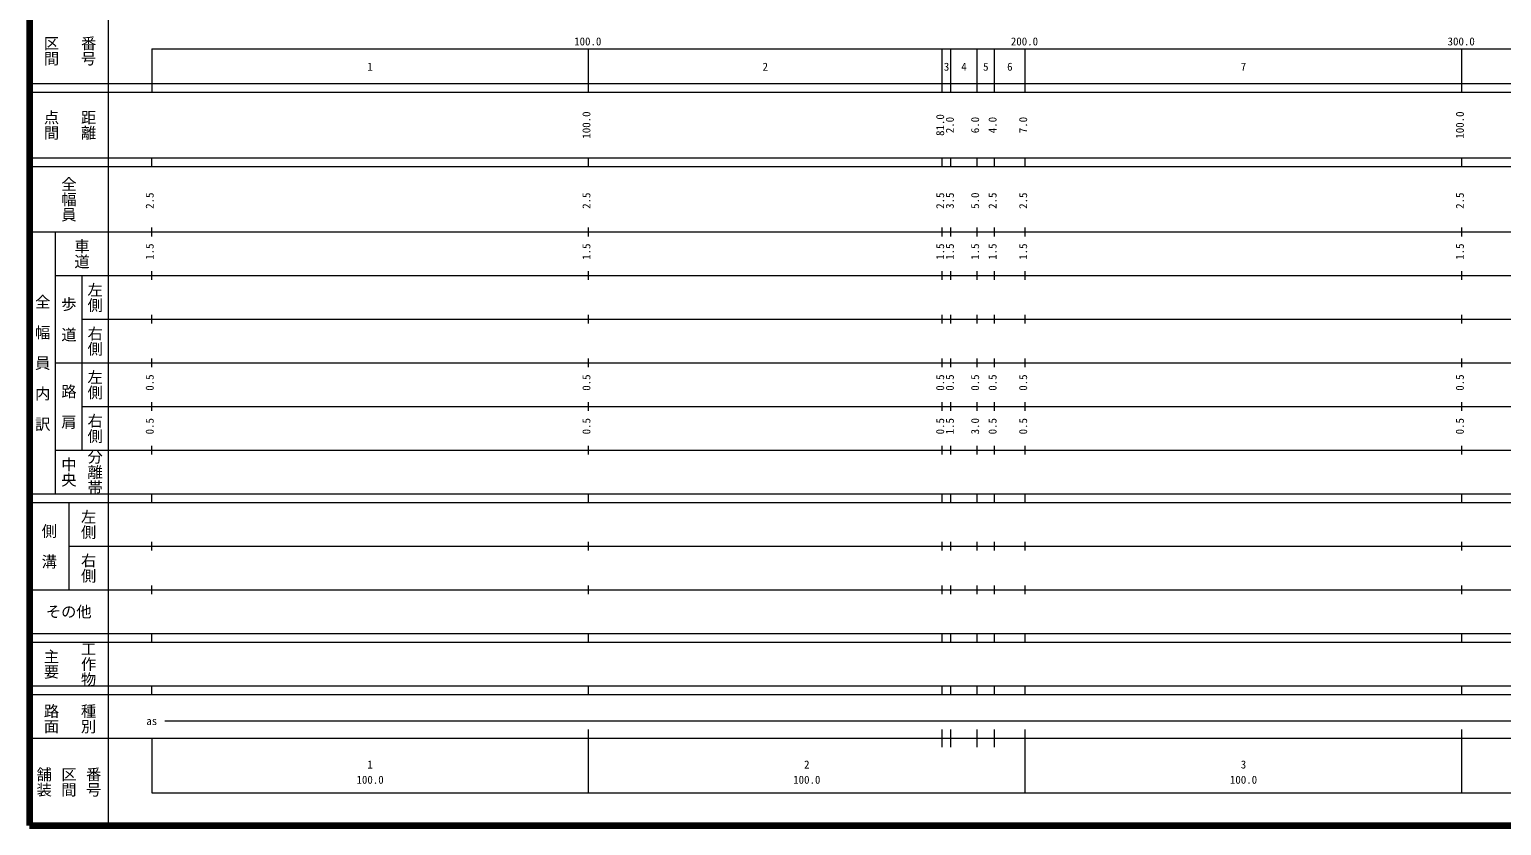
# Model space of a CAD drawing. Units: millimetres on the paper, enlarged 1000 times. Extents: x 40000 to 680000, y 20000 to 380000.
# Drawn here: x 40000 to 377089, y 20000 to 202409 of the extents above; entities that cross this region are included whole.
import ezdxf
from ezdxf.enums import TextEntityAlignment as Align

# ---------------------------------------------------------------- set-up
doc = ezdxf.new("R2010")
doc.units = ezdxf.units.MM
doc.header["$LTSCALE"] = 1000
doc.layers.add('M-TTL', color=2, linetype='Continuous', lineweight=140)
doc.layers.add('M-TTL-BAND', color=7, linetype='Continuous', lineweight=13)
doc.styles.add('@ＭＳ ゴシック', font='')
doc.styles.add('ＭＳ ゴシック', font='')
doc.styles.get('@ＭＳ ゴシック').set_extended_font_data('@MS Gothic')
doc.styles.get('ＭＳ ゴシック').set_extended_font_data('MS Gothic')

msp = doc.modelspace()

# ---------------------------------------------------------------- linework, layer by layer
at = {"layer": 'M-TTL'}
for p, q in [((40000, 380000), (40000, 20000)), ((40000, 20000), (680000, 20000))]:
    msp.add_line(p, q, dxfattribs=at)
at = {"layer": 'M-TTL-BAND'}
for p, q in [((58000, 370000), (58000, 20000)), ((68000, 198000), (579000, 198000)), ((68000, 198000), (68000, 188000)), ((168000, 188000), (168000, 198000)), ((249000, 188000), (249000, 198000)), ((251000, 188000), (251000, 198000)), ((257000, 188000), (257000, 198000)), ((261000, 188000), (261000, 198000)), ((268000, 188000), (268000, 198000)), ((368000, 188000), (368000, 198000)), ((40000, 190000), (579000, 190000)), ((40000, 188000), (579000, 188000)), ((40000, 173000), (579000, 173000)), ((68000, 171000), (68000, 173000)), ((168000, 171000), (168000, 173000)), ((249000, 171000), (249000, 173000)), ((251000, 171000), (251000, 173000)), ((257000, 171000), (257000, 173000)), ((261000, 171000), (261000, 173000)), ((268000, 171000), (268000, 173000)), ((368000, 171000), (368000, 173000)), ((40000, 171000), (579000, 171000)), ((40000, 156000), (579000, 156000)), ((46000, 96000), (46000, 156000)), ((68000, 155000), (68000, 157000)), ((168000, 155000), (168000, 157000)), ((249000, 155000), (249000, 157000)), ((251000, 155000), (251000, 157000)), ((257000, 155000), (257000, 157000)), ((261000, 155000), (261000, 157000)), ((268000, 155000), (268000, 157000)), ((368000, 155000), (368000, 157000)), ((46000, 146000), (579000, 146000)), ((52000, 146000), (52000, 106000)), ((68000, 145000), (68000, 147000)), ((168000, 145000), (168000, 147000)), ((249000, 145000), (249000, 147000)), ((251000, 145000), (251000, 147000)), ((257000, 145000), (257000, 147000)), ((261000, 145000), (261000, 147000)), ((268000, 145000), (268000, 147000)), ((368000, 145000), (368000, 147000)), ((52000, 136000), (579000, 136000)), ((68000, 135000), (68000, 137000)), ((168000, 135000), (168000, 137000)), ((249000, 135000), (249000, 137000)), ((251000, 135000), (251000, 137000)), ((257000, 135000), (257000, 137000)), ((261000, 135000), (261000, 137000)), ((268000, 135000), (268000, 137000)), ((368000, 135000), (368000, 137000)), ((46000, 126000), (579000, 126000)), ((68000, 125000), (68000, 127000)), ((168000, 125000), (168000, 127000)), ((249000, 125000), (249000, 127000)), ((251000, 125000), (251000, 127000)), ((257000, 125000), (257000, 127000)), ((261000, 125000), (261000, 127000)), ((268000, 125000), (268000, 127000)), ((368000, 125000), (368000, 127000)), ((52000, 116000), (579000, 116000)), ((68000, 115000), (68000, 117000)), ((168000, 115000), (168000, 117000)), ((249000, 115000), (249000, 117000)), ((251000, 115000), (251000, 117000)), ((257000, 115000), (257000, 117000)), ((261000, 115000), (261000, 117000)), ((268000, 115000), (268000, 117000)), ((368000, 115000), (368000, 117000)), ((46000, 106000), (579000, 106000)), ((68000, 105000), (68000, 107000)), ((168000, 105000), (168000, 107000)), ((249000, 105000), (249000, 107000)), ((251000, 105000), (251000, 107000)), ((257000, 105000), (257000, 107000)), ((261000, 105000), (261000, 107000)), ((268000, 105000), (268000, 107000)), ((368000, 105000), (368000, 107000)), ((40000, 96000), (579000, 96000)), ((68000, 94000), (68000, 96000)), ((168000, 94000), (168000, 96000)), ((249000, 94000), (249000, 96000)), ((251000, 94000), (251000, 96000)), ((257000, 94000), (257000, 96000)), ((261000, 94000), (261000, 96000)), ((268000, 94000), (268000, 96000)), ((368000, 94000), (368000, 96000)), ((40000, 94000), (579000, 94000)), ((49000, 94000), (49000, 74000)), ((68000, 83000), (68000, 85000)), ((168000, 83000), (168000, 85000)), ((249000, 83000), (249000, 85000)), ((251000, 83000), (251000, 85000)), ((257000, 83000), (257000, 85000)), ((261000, 83000), (261000, 85000)), ((268000, 83000), (268000, 85000)), ((368000, 83000), (368000, 85000)), ((49000, 84000), (579000, 84000)), ((68000, 73000), (68000, 75000)), ((168000, 73000), (168000, 75000)), ((249000, 73000), (249000, 75000)), ((251000, 73000), (251000, 75000)), ((257000, 73000), (257000, 75000)), ((261000, 73000), (261000, 75000)), ((268000, 73000), (268000, 75000)), ((368000, 73000), (368000, 75000)), ((40000, 74000), (579000, 74000)), ((40000, 64000), (579000, 64000)), ((40000, 62000), (579000, 62000)), ((68000, 62000), (68000, 64000)), ((168000, 62000), (168000, 64000)), ((249000, 62000), (249000, 64000)), ((251000, 62000), (251000, 64000)), ((257000, 62000), (257000, 64000)), ((261000, 62000), (261000, 64000)), ((268000, 62000), (268000, 64000)), ((368000, 62000), (368000, 64000)), ((40000, 52000), (579000, 52000)), ((68000, 50000), (68000, 52000)), ((168000, 50000), (168000, 52000)), ((249000, 50000), (249000, 52000)), ((251000, 50000), (251000, 52000)), ((257000, 50000), (257000, 52000)), ((261000, 50000), (261000, 52000)), ((268000, 50000), (268000, 52000)), ((368000, 50000), (368000, 52000)), ((40000, 50000), (579000, 50000)), ((71000, 44000), (565000, 44000)), ((168000, 27500), (168000, 42000)), ((249000, 38000), (249000, 42000)), ((251000, 38000), (251000, 42000)), ((257000, 38000), (257000, 42000)), ((261000, 38000), (261000, 42000)), ((268000, 27500), (268000, 42000)), ((368000, 27500), (368000, 42000)), ((40000, 40000), (579000, 40000)), ((68000, 40000), (68000, 27500)), ((68000, 27500), (579000, 27500))]:
    msp.add_line(p, q, dxfattribs=at)

# ---------------------------------------------------------------- texts
at = {"layer": 'M-TTL-BAND', "style": '@ＭＳ ゴシック'}
for s, p in [('区間', (45000, 197500)), ('番号', (53500, 197500)), ('点間', (45000, 180500)), ('距離', (53500, 180500)), ('全幅員', (49000, 163500)), ('車道', (52000, 151000)), ('全\u3000幅\u3000員\u3000内\u3000訳', (43000, 126000)), ('左側', (55000, 141000)), ('歩\u3000道', (49000, 136000)), ('右側', (55000, 131000)), ('左側', (55000, 121000)), ('路\u3000肩', (49000, 116000)), ('右側', (55000, 111000)), ('分離帯', (55000, 101000)), ('中央', (49000, 101000)), ('左側', (53500, 89000)), ('側\u3000溝', (44500, 84000)), ('右側', (53500, 79000)), ('工作物', (53500, 57000)), ('主要', (45000, 57000)), ('路面', (45000, 44500)), ('種別', (53500, 44500)), ('舗装', (43333, 30000)), ('区間', (49000, 30000)), ('番号', (54667, 30000))]:
    msp.add_text(s, height=2566, rotation=270, dxfattribs=at).set_placement(p, align=Align.MIDDLE_CENTER)
at = {"layer": 'M-TTL-BAND', "style": 'ＭＳ ゴシック'}
for s, p in [('100.0', (167844, 198195)), ('200.0', (267844, 198195)), ('300.0', (367844, 198195)), ('1', (118000, 192405)), ('2', (208500, 192405)), ('3', (250000, 192405)), ('4', (254000, 192405)), ('5', (259000, 192405)), ('6', (264500, 192405)), ('7', (318000, 192405)), ('as', (68000, 42500)), ('1', (118000, 32523)), ('2', (218000, 32523)), ('3', (318000, 32523)), ('100.0', (118000, 29033)), ('100.0', (218000, 29033)), ('100.0', (318000, 29033))]:
    msp.add_text(s, height=1833, dxfattribs=at).set_placement(p, align=Align.BOTTOM_CENTER)
for s, p in [('100.0', (169000, 180500)), ('81.0', (250000, 180500)), ('2.0', (252219, 180500)), ('6.0', (258000, 180500)), ('4.0', (262000, 180500)), ('7.0', (269000, 180500)), ('100.0', (369000, 180500)), ('2.5', (69000, 163174)), ('2.5', (169000, 163174)), ('2.5', (250000, 163174)), ('3.5', (252219, 163174)), ('5.0', (258000, 163174)), ('2.5', (262000, 163174)), ('2.5', (269000, 163174)), ('2.5', (369000, 163174)), ('1.5', (69000, 151500)), ('1.5', (169000, 151500)), ('1.5', (250000, 151500)), ('1.5', (252219, 151500)), ('1.5', (258000, 151500)), ('1.5', (262000, 151500)), ('1.5', (269000, 151500)), ('1.5', (369000, 151500)), ('0.5', (69000, 121500)), ('0.5', (169000, 121500)), ('0.5', (250000, 121500)), ('0.5', (252219, 121500)), ('0.5', (258000, 121500)), ('0.5', (262000, 121500)), ('0.5', (269000, 121500)), ('0.5', (369000, 121500)), ('0.5', (69000, 111500)), ('0.5', (169000, 111500)), ('0.5', (250000, 111500)), ('1.5', (252219, 111500)), ('3.0', (258000, 111500)), ('0.5', (262000, 111500)), ('0.5', (269000, 111500)), ('0.5', (369000, 111500))]:
    msp.add_text(s, height=1833, rotation=90, dxfattribs=at).set_placement(p, align=Align.BOTTOM_CENTER)
msp.add_text('その他', height=2566, dxfattribs=at).set_placement((49000, 69000), align=Align.MIDDLE_CENTER)

doc.saveas('drawing.dxf')
